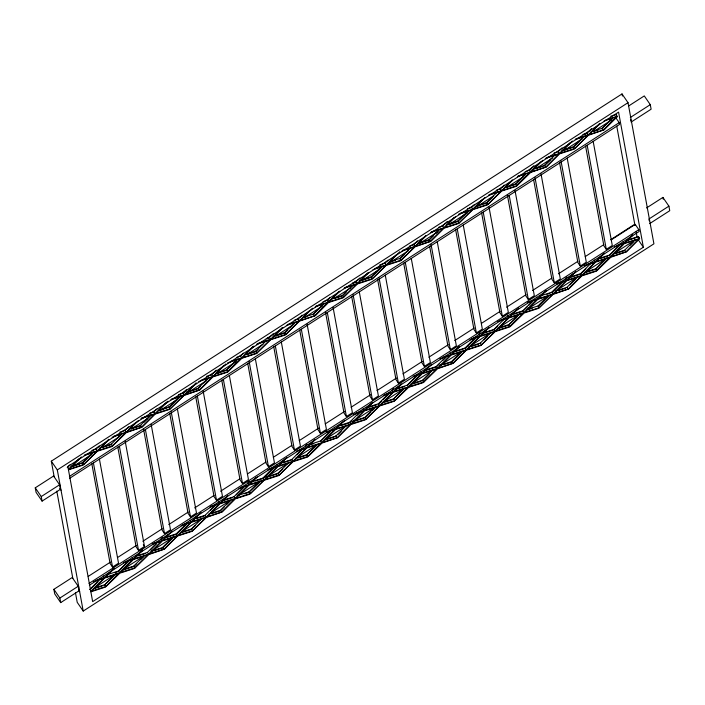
<?xml version="1.0" encoding="UTF-8"?>
<svg xmlns="http://www.w3.org/2000/svg" width="705" height="705" viewBox="0 0 705 705"><rect width="100%" height="100%" fill="white"/><g stroke="black" fill="none" stroke-linecap="round" stroke-linejoin="round"><path stroke-width="1.06" d="M67.231 467.653L70.288 464.586M68.429 469.398L79.127 458.673M81.383 456.911L69.16 469.16L83.675 464.48L96.664 451.464L84.221 455.474M71.073 466.41L82.476 462.736L93.175 452.011M91.967 450.407L96.109 449.067L99.167 446.001M92.373 453.315L81.824 463.388M84.864 454.822L97.308 450.812L108.773 439.33M108.737 439.858L98.039 450.583L112.553 445.895L125.543 432.879L112.06 437.223M99.951 447.825L111.355 444.15L122.053 433.434M119.806 432.156L124.988 430.482L128.812 426.648M118.193 437.787L121.251 434.729M113.752 436.245L126.195 432.227L136.127 422.277M138.374 420.506L126.918 431.998L141.432 427.318L154.421 414.293L140.938 418.647M128.83 429.248L140.233 425.564L150.932 414.848M149.724 413.236L153.875 411.896L156.924 408.838M144.014 422.269L150.13 416.144M141.59 417.994L155.074 413.65L166.53 402.158M168.019 401.163L155.796 413.412L170.31 408.733L183.3 395.716L170.857 399.726M158.748 410.328L169.112 406.979L180.577 395.496M178.603 394.65L182.754 393.311L186.569 389.486M179.775 396.792L169.843 406.75L159.136 410.645M183.476 393.082L185.001 391.548M171.509 399.074L183.952 395.064L196.175 382.806M196.14 383.344L184.675 394.826L199.198 390.147L212.179 377.131L198.704 381.476M186.587 392.077L197.99 388.402L207.922 378.444M206.442 376.399L211.632 374.734L216.215 370.134M198.722 388.164L200.246 386.631M204.071 382.806L207.887 378.973M201.427 380.154L212.831 376.479L223.529 365.754M225.776 363.992L213.553 376.241L228.076 371.561L241.057 358.545L227.583 362.89M215.466 373.491L226.878 369.817L237.567 359.092M236.36 357.488L240.511 356.148L243.569 353.082M236.765 360.396L226.226 370.469M230.306 361.568L241.709 357.893L253.165 346.411M253.897 346.173L242.441 357.664L256.955 352.976L269.945 339.96L256.461 344.304M245.384 354.571L255.756 351.231L266.446 340.506M266.279 338.567L269.389 337.563L273.214 333.729M258.004 349.469L255.104 351.883L247.843 354.218M258.145 343.326L270.588 339.308L282.053 327.825M282.775 327.587L271.319 339.079L285.833 334.399L298.823 321.374L286.38 325.393M273.223 336.329L284.635 332.645L294.567 322.696M294.126 320.317L298.268 318.977L302.093 315.153M287.649 330.116L283.983 333.298L275.69 335.977M289.94 327.816L294.523 323.225M288.063 324.406L299.466 320.731L309.398 310.773M312.421 308.244L300.198 320.493L314.712 315.814L327.702 302.798L315.258 306.807M303.141 317.409L313.513 314.06L324.212 303.344M323.005 301.731L327.146 300.392L330.204 297.334M323.41 304.639L312.861 314.712M329.402 298.629L327.878 300.163L329.076 301.907L343.591 297.228L356.58 284.212L344.137 288.222M315.911 306.155L328.354 302.145L339.043 291.421M329.076 301.907L339.775 291.191M332.02 298.823L342.392 295.483L352.324 285.525M352.914 282.811L356.025 281.815L359.85 277.981M343.115 295.245L346.173 292.178M349.997 288.354L352.288 286.054M344.789 287.57L357.232 283.56L367.922 272.835M368.653 272.606L357.955 283.322L372.469 278.642L385.459 265.626L373.015 269.636M359.867 280.572L371.271 276.898L381.969 266.173M379.722 264.895L384.912 263.229L387.962 260.163M381.167 267.468L370.627 277.55M374.699 268.649L386.111 264.974L396.043 255.016M399.823 251.72L386.833 264.745L401.356 260.057L414.337 247.041L401.894 251.05M389.786 261.652L400.149 258.312L410.848 247.587M409.64 245.983L413.791 244.644L417.607 240.81M401.638 257.316L404.696 254.249M402.546 250.407L414.989 246.389L425.688 235.673M425.644 236.201L415.712 246.16L430.235 241.48L443.216 228.455L430.773 232.474M417.624 243.41L429.028 239.726L438.959 229.777M438.519 227.398L442.669 226.058L447.252 221.467M429.759 239.497L433.575 235.664M435.866 233.364L438.924 230.306M431.425 231.822L443.868 227.812L453.8 217.854M455.289 216.849L444.591 227.574L459.114 222.895L472.094 209.879L458.62 214.223M89.614 589.618L100.313 578.893M90.346 589.38L97.986 581.722M446.503 224.825L457.915 221.141L468.605 210.425M467.397 208.812L471.548 207.473L474.606 204.415M467.803 211.72L457.263 221.793M90.813 591.363L103.802 578.347L93.642 581.625M96.162 580.365L104.455 577.695L112.853 569.27M114.351 568.274L105.177 577.457L119.7 572.777L132.681 559.761L123.349 562.766M460.303 213.236L472.747 209.226L482.678 199.268M484.934 197.506L473.478 208.988L487.992 204.309L500.982 191.293L488.539 195.303M94.488 588.04L104.86 584.701L115.558 573.976M107.089 574.707L118.493 571.032L128.425 561.074M115.514 574.513L104.208 585.353M119.224 570.794L128.389 561.603M476.421 205.904L486.794 202.564L497.483 191.839M496.276 190.227L500.427 188.887L504.251 185.062M492.099 197.735L486.142 203.207L476.809 206.221M106.058 586.445L119.048 573.429L104.534 578.109L91.544 591.125L106.058 586.445L104.86 584.701M125.041 561.788L133.333 559.109L142.498 549.918M142.463 550.455L134.056 558.88L148.579 554.192L161.56 541.176L152.227 544.189M489.182 194.65L501.625 190.641L512.323 179.916M512.288 180.454L502.357 190.403L516.871 185.723L529.86 172.707L517.417 176.717M122.335 569.79L133.738 566.115L143.67 556.157M135.968 556.122L147.38 552.447L158.07 541.722M162.538 537.245L161.013 538.779L162.212 540.524L168.328 534.399M134.47 565.877L136.761 563.586M140.577 559.752L143.635 556.694M150.394 549.918L156.51 543.793M504.269 187.653L515.672 183.979L525.604 174.02M525.163 171.641L529.305 170.31L533.888 165.71M516.395 183.741L525.569 174.549M530.037 170.072L531.561 168.539M134.937 567.86L147.927 554.844L133.412 559.523L120.423 572.548L134.937 567.86L133.738 566.115M172.108 531.103L162.943 540.294L177.457 535.615L190.447 522.59L181.114 525.604M518.06 176.065L530.504 172.055L540.435 162.097M542.691 160.335L531.235 171.826L545.749 167.138L558.739 154.122L545.256 158.466M151.214 551.213L162.617 547.529L173.315 536.813M164.847 537.536L176.259 533.861L187.715 522.379M172.513 538.109L161.974 548.182M176.981 533.632L186.146 524.441M533.147 169.068L544.551 165.393L555.249 154.668M554.042 153.064L558.184 151.725L562.008 147.891M550.623 159.797L543.899 166.045M163.816 549.283L176.805 536.258L162.291 540.947L149.301 553.963L163.816 549.283L162.617 547.529M182.798 524.617L191.09 521.938L197.964 515.047M200.987 512.517L191.822 521.709L206.336 517.029L219.325 504.013L209.993 507.018M546.948 157.488L559.391 153.47L570.081 142.754M572.337 140.982L560.114 153.241L574.628 148.561L587.617 135.536L575.174 139.555M181.132 532.293L191.496 528.944L202.194 518.228M193.725 518.959L205.137 515.276L215.827 504.56M195.285 525.648L190.852 529.596L181.52 532.61M210.442 510.446L215.025 505.855M562.026 150.482L573.429 146.807L584.128 136.091M582.92 134.479L587.071 133.139L591.654 128.548M579.501 141.212L572.777 147.46L563.445 150.465M192.703 530.698L205.684 517.682L191.17 522.361L178.18 535.377L192.703 530.698L191.496 528.944M210.636 506.366L219.969 503.361L227.609 495.703M227.574 496.232L220.7 503.123L235.214 498.444L248.204 485.428L238.872 488.433M575.826 138.903L588.27 134.884L599.726 123.401M599.691 123.93L588.992 134.655L603.506 129.976L616.496 116.959L604.053 120.969M208.971 514.042L220.383 510.367L230.315 500.409M222.613 500.374L234.016 496.699L244.714 485.974M249.182 481.497L247.649 483.022L248.856 484.776L255.73 477.884M221.106 510.129L224.164 507.062M226.455 504.771L230.271 500.938M236.272 494.928L243.912 487.27M590.905 131.905L602.308 128.222L613.006 117.506M612.204 118.801L601.665 128.874M221.582 512.112L234.562 499.096L220.048 503.775L207.059 516.791L221.582 512.112L220.383 510.367M257.219 476.88L249.579 484.538L264.093 479.858L277.083 466.842L267.75 469.847M610.759 116.228L615.95 114.554L617.227 116.722L604.238 129.738L588.34 135.307L573.985 149.204L559.462 153.893L546.481 166.909L530.583 172.469L516.219 186.376L501.704 191.055L487.34 204.961L472.826 209.641L458.462 223.547L443.947 228.226L430.958 241.242L415.069 246.812L400.704 260.709L386.181 265.388L371.826 279.295L357.303 283.974L342.947 297.88L328.424 302.56L315.435 315.576L299.546 321.145L285.181 335.042L270.667 339.731L256.303 353.628L241.789 358.307L227.424 372.214L212.91 376.893L199.92 389.909L184.031 395.479L169.667 409.385L155.144 414.064L142.163 427.08L126.266 432.65L111.91 446.547L97.387 451.226L83.023 465.133L68.508 469.812M237.849 495.456L249.262 491.782L259.951 481.057M252.522 481.453L262.894 478.113L273.593 467.389M259.149 482.352L248.609 492.434M263.617 477.875L273.549 467.926M250.46 493.526L263.45 480.51L248.927 485.19L235.937 498.206L250.46 493.526L249.262 491.782M269.433 468.869L277.735 466.19L285.375 458.532M286.864 457.536L278.457 465.952L292.972 461.273L305.961 448.257L296.629 451.271M265.697 477.206L278.14 473.196L288.83 462.471M280.37 463.203L291.773 459.528L301.705 449.57M306.939 444.326L305.415 445.86L306.613 447.605L314.254 439.946M282.687 469.133L277.488 473.848L268.156 476.853M297.087 454.699L301.669 450.107M279.339 474.941L292.328 461.925L277.805 466.604L264.824 479.629L279.339 474.941L278.14 473.196M314.976 439.717L307.336 447.375L321.859 442.696L334.84 429.671L326.547 432.35M295.615 458.294L307.019 454.61L316.95 444.661M310.288 444.291L320.652 440.942L331.35 430.226M316.915 445.19L306.367 455.263M321.383 440.713L330.548 431.522M308.217 456.364L321.207 443.339L306.684 448.027L293.703 461.044L308.217 456.364L307.019 454.61M326.159 432.033L335.492 429.019L342.366 422.128M344.622 420.365L336.214 428.79L350.738 424.11L363.718 411.086L353.355 414.434M325.525 439.374L335.897 436.025L346.596 425.309M339.167 425.705L349.53 422.357L359.462 412.407M338.153 434.262L341.211 431.196M350.262 422.128L351.786 420.594M357.135 415.236L359.427 412.936M337.096 437.779L350.085 424.762L335.571 429.442L322.582 442.458L337.096 437.779L335.897 436.025M356.078 413.112L364.37 410.442L372.011 402.784M372.733 402.546L365.093 410.204L379.616 405.525L392.597 392.509L383.264 395.514M352.333 421.458L364.776 417.448L374.707 407.49M367.005 407.455L378.418 403.771L389.107 393.055M393.575 388.578L392.05 390.103L393.249 391.857L400.889 384.199M365.507 417.21L370.848 411.852M372.381 410.319L374.672 408.019M379.14 403.542L381.431 401.242M382.956 399.709L388.305 394.351M365.974 419.193L378.964 406.177L364.45 410.856L351.46 423.872L365.974 419.193L364.776 417.448M401.612 383.961L393.98 391.619L408.495 386.939L421.484 373.923L413.183 376.593M382.251 402.537L393.654 398.863L404.353 388.138M396.924 388.534L407.296 385.194L417.986 374.47M403.551 389.433L393.011 399.515M408.019 384.956L417.95 374.998M394.853 400.607L407.842 387.591L393.328 392.271L380.339 405.287L394.853 400.607L393.654 398.863M413.835 375.95L422.128 373.271L429.01 366.38M431.257 364.617L422.859 373.033L437.373 368.354L450.363 355.338L439.99 358.678M411.13 383.952L422.533 380.277L433.231 369.552M424.771 370.284L436.175 366.609L446.106 356.651M424.031 379.272L429.371 373.914M436.897 366.371L439.189 364.08M443.013 360.246L446.071 357.188M423.74 382.022L436.721 369.006L422.207 373.685L409.217 386.71L423.74 382.022L422.533 380.277M442.714 357.364L451.006 354.685L459.413 346.261M459.378 346.798L451.738 354.456L466.252 349.768L479.241 336.752L469.909 339.766M440.008 365.366L451.42 361.691L461.352 351.742M453.65 351.698L465.053 348.023L475.752 337.307M480.22 332.822L478.686 334.355L479.893 336.1L486.767 329.209M452.143 361.462L461.308 352.271M465.776 347.794L474.95 338.603M452.619 363.445L465.6 350.42L451.085 355.108L438.096 368.125L452.619 363.445L451.42 361.691M489.023 327.446L480.616 335.871L495.13 331.191L508.12 318.166L497.748 321.515M468.887 346.789L480.299 343.106L490.988 332.39M483.56 332.786L493.932 329.438L504.63 318.722M484.079 339.81L487.137 336.752M494.654 329.209L497.712 326.142M481.497 344.86L494.487 331.844L479.964 336.523L466.983 349.539L481.497 344.86L480.299 343.106M500.471 320.193L508.772 317.523L516.413 309.865M518.66 308.094L509.495 317.285L524.009 312.606L536.999 299.59L527.666 302.595M497.765 328.204L509.177 324.529L519.867 313.804M511.407 314.536L522.81 310.852L532.742 300.903M516.774 317.4L508.525 325.172L499.193 328.186M523.542 310.623L527.358 306.79M528.882 305.265L532.707 301.432M510.376 326.274L523.366 313.258L508.843 317.937L495.862 330.953L510.376 326.274L509.177 324.529M527.278 302.278L537.651 298.938L546.049 290.513M546.014 291.042L538.373 298.7L552.896 294.02L565.877 281.004L556.545 284.009M526.653 309.618L538.056 305.944L547.988 295.985M540.286 295.95L551.689 292.275L562.387 281.551M566.855 277.074L565.331 278.607L566.529 280.352L573.403 273.461M538.779 305.706L547.952 296.514M552.42 292.037L561.585 282.846M539.254 307.688L552.244 294.672L537.73 299.352L524.74 312.368L539.254 307.688L538.056 305.944M575.659 271.698L567.252 280.114L581.775 275.435L594.756 262.419L584.392 265.759M555.531 291.033L566.935 287.358L577.633 276.633M568.124 277.7L580.576 273.69L591.266 262.965M569.957 284.829L575.298 279.462M581.299 273.452L585.881 268.861M568.133 289.103L581.123 276.087L566.609 280.766L553.619 293.782L568.133 289.103L566.935 287.358M587.115 264.445L595.408 261.767L603.048 254.108M604.538 253.113L596.13 261.537L610.653 256.849L623.643 243.833L614.311 246.847M584.41 272.447L595.813 268.772L606.511 258.056M598.043 258.779L609.455 255.104L619.387 245.146M596.545 268.543L605.71 259.352M610.178 254.866L619.342 245.684M597.012 270.526L610.001 257.501L595.487 262.181L582.497 275.206L597.012 270.526L595.813 268.772M617.034 245.525L624.286 243.181L632.693 234.765M632.658 235.294L625.018 242.952L639.611 238.687L626.622 251.703L610.724 257.272L596.368 271.169L581.845 275.858L568.865 288.874L552.967 294.434L538.602 308.341L524.088 313.02L509.724 326.926L495.21 331.606L480.845 345.512L466.331 350.191L453.341 363.207L437.452 368.777L423.088 382.674L408.574 387.353L394.21 401.26L379.687 405.939L365.331 419.845L350.808 424.525L337.827 437.541L321.929 443.11L307.565 457.007L293.051 461.696L278.687 475.593L264.172 480.272L249.808 494.179L235.294 498.858L222.304 511.874L206.415 517.444L192.051 531.35L177.537 536.029L164.547 549.045L148.649 554.615L134.294 568.512L119.771 573.191L105.415 587.098L90.892 591.777M613.288 253.87L624.692 250.187L635.39 239.471M630.006 245.358L633.821 241.533M625.899 251.941L638.88 238.916L624.366 243.604L611.376 256.62L625.899 251.941L624.692 250.187M54.197 476.897L51.306 461.176L622.013 93.932L628.014 102.674L653.923 243.824L83.216 611.068L77.215 602.326L75.435 592.632M83.216 611.068L57.308 469.918L628.014 102.674M42.088 501.114L41.251 496.567L59.59 484.767L60.427 489.305L42.088 501.114L36.087 492.372L35.25 487.825L53.589 476.025L60.189 485.639M628.842 105.856L644.282 95.915L650.283 104.657L651.12 109.204L631.134 122.062M73.197 466.419L91.712 454.505M102.815 447.358L117.629 437.823M124.106 433.654L125.957 432.465M131.509 428.896L147.248 418.77M153.725 414.602L155.576 413.403M161.128 409.834L176.867 399.709M183.344 395.54L185.195 394.351M187.971 392.562L206.486 380.647M217.589 373.5L236.105 361.586M247.208 354.439L262.939 344.313M268.499 340.744L270.35 339.554M275.902 335.977L292.557 325.261M298.118 321.683L299.969 320.493M305.521 316.924L322.176 306.199M334.214 298.453L349.944 288.327M356.43 284.159L358.281 282.969M362.908 279.991L379.563 269.275M390.676 262.128L408.257 250.804M420.295 243.066L437.875 231.751M448.988 224.604L467.494 212.69M477.682 206.133L493.412 196.016M499.889 191.839L501.74 190.65M507.292 187.081L523.031 176.955M529.508 172.787L531.359 171.588M536.91 168.019L552.649 157.894M563.753 150.747L582.268 138.832M593.372 131.685L611.887 119.779M139.581 426.217L140.965 425.335M399.506 258.964L400.881 258.074M69.398 476.43L619.193 122.635L615.588 117.391M69.725 478.246L619.519 124.459L619.193 122.635M630.296 117.515L650.283 104.657M60.709 602.608L59.872 598.06L78.22 586.26L79.057 590.799L60.709 602.608L54.708 593.866L53.88 589.318L72.218 577.518L78.819 587.133M646.564 207.931L662.912 197.409L668.913 206.151L669.75 210.698L649.763 223.555M610.759 239.674L633.672 224.921M88.213 576.408L110.429 562.114M117.832 557.347L136.338 545.441M142.824 541.273L162.256 528.759M168.742 524.59L188.173 512.086M194.65 507.917L214.091 495.412M220.568 491.235L240.008 478.73M247.411 473.963L265.926 462.057M273.329 457.289L291.844 445.375M299.246 440.616L318.678 428.102M325.164 423.934L344.595 411.429M351.081 407.261L370.513 394.747M376.99 390.579L396.43 378.074M402.907 373.906L422.348 361.401M428.825 357.232L448.265 344.719M454.743 340.55L474.183 328.045M481.586 323.278L500.092 311.363M506.578 307.195L526.009 294.69M532.486 290.522L551.927 278.017M558.404 273.84L577.844 261.335M585.247 256.567L603.762 244.661M611.164 239.894L635.231 224.41L638.827 229.654L639.162 231.469L89.368 585.256M668.913 206.151L648.926 219.017L649.261 220.832M91.809 463.74L110.13 563.568L112.527 567.067L118.528 563.207L99.414 459.078M117.788 447.014L136.118 546.842L138.515 550.341L144.507 546.481L125.208 441.286M143.582 429.222L162.106 530.125L164.503 533.623L170.495 529.763L151.187 424.56M169.764 413.571L188.085 513.399L190.491 516.897L196.483 513.037L177.378 408.918M195.752 396.844L214.073 496.681L216.479 500.171L222.472 496.311L203.163 391.116M221.74 380.127L240.061 479.955L242.467 483.454L248.46 479.594L229.354 375.465M247.728 363.401L266.049 463.229L268.455 466.728L274.448 462.868L255.342 358.748M273.716 346.675L292.037 446.512L294.434 450.01L300.436 446.15L281.321 342.022M299.704 329.958L318.025 429.786L320.423 433.284L326.424 429.424L307.116 324.23M325.49 312.156L344.014 413.068L346.411 416.558L352.412 412.698L333.104 307.503M351.68 296.514L370.002 396.342L372.399 399.841L378.4 395.981L359.286 291.852M377.668 279.788L395.99 379.616L398.387 383.115L404.388 379.255L385.274 275.135M403.657 263.062L421.978 362.899L424.375 366.397L430.376 362.537L411.262 258.409M429.645 246.345L447.966 346.173L450.363 349.671L456.364 345.811L437.25 241.683M455.624 229.618L473.954 329.455L476.351 332.945L482.343 329.085L463.238 224.965M481.612 212.901L499.942 312.729L502.339 316.228L508.331 312.368L489.023 207.164M507.406 195.1L525.921 296.003L528.327 299.502L534.32 295.642L515.011 190.447M533.588 179.449L551.909 279.286L554.315 282.784L560.308 278.924L540.999 173.721M559.576 162.732L577.897 262.56L580.303 266.058L586.296 262.198L567.19 158.07M585.564 146.006L603.885 245.833L606.291 249.332L612.284 245.472L593.169 141.352M89.033 583.44L638.827 229.654M94.981 587.503L115.347 574.408M122.749 569.64L143.115 556.536M152.368 550.579L172.734 537.474M181.987 531.517L200.502 519.611M210.68 513.055L230.121 500.55M239.374 494.593L258.805 482.088M267.142 476.721L287.499 463.626M296.761 457.668L317.118 444.564M326.38 438.607L344.886 426.692M354.148 420.735L374.505 407.64M383.758 401.683L403.198 389.169M412.451 383.22L431.892 370.707M442.07 364.159L461.511 351.654M470.764 345.697L489.279 333.782M498.532 327.825L518.898 314.721M528.151 308.764L548.516 295.659M556.844 290.301L576.285 277.796M585.538 271.839L605.895 258.735M615.157 252.778L634.588 240.273M335.245 436.677L336.62 435.796M421.89 380.929L423.264 380.039M643.365 247.226L92.655 601.612L67.856 466.516L618.576 112.13L643.365 247.226L637.972 239.356M605.736 119.982L617.148 116.307M584.348 134.461L586.419 133.791M593.363 131.553L598.554 129.879M535.606 168.715L542.868 166.38M506.728 187.301L515.02 184.631M448.97 224.472L456.223 222.128M418.012 243.719L428.384 240.379M390.173 261.969L395.355 260.304M353.302 283.128L355.382 282.458M362.326 280.22L369.587 277.885M334.487 298.471L341.74 296.126M303.529 317.726L306.64 316.721M266.666 338.885L268.737 338.215M627.961 239.867L638.333 236.519L639.532 238.272M628.349 240.185L636.641 237.506M217.933 373.139L225.186 370.804M600.51 258.427L607.763 256.091M615.747 253.518L624.048 250.839M186.975 392.394L197.347 389.045M570.592 277.347L579.924 274.342M585.837 272.43L595.17 269.425M557.197 283.357L566.529 280.352M546.895 294.258L550.006 293.254M557.99 290.68L565.251 288.345M131.289 428.896L138.55 426.551M513.866 314.183L522.167 311.504M529.111 309.266L532.222 308.261M102.41 447.472L110.703 444.802M483.947 333.104L493.28 330.09M72.492 466.393L79.753 464.057M471.592 338.779L479.893 336.1M456.109 351.346L463.37 349.01M471.354 346.437L478.607 344.093M425.15 370.601L435.523 367.261M443.507 364.688L450.768 362.344M397.312 388.852L404.573 386.507M412.557 383.934L420.85 381.264M384.956 394.527L393.249 391.857M369.473 407.102L376.726 404.758M384.71 402.185L391.971 399.85M341.625 425.353L348.887 423.009M354.791 421.105L364.132 418.091M310.676 444.599L313.787 443.604M325.913 439.691L334.214 437.012M299.352 449.949L306.613 447.605M282.828 462.85L291.13 460.18M298.074 457.942L305.336 455.597M254.99 481.101L262.242 478.765M240.555 487.446L248.856 484.776M224.031 500.356L232.333 497.677M244.459 493.764L247.57 492.769M196.193 518.607L204.485 515.928M211.438 513.689L219.731 511.01M166.274 537.518L175.607 534.513M152.879 543.537L162.212 540.524M138.436 555.769L145.688 553.434M153.672 550.861L160.934 548.516M114.739 572.68L117.85 571.684M122.723 570.107L133.086 566.767M94.875 588.358L102.137 586.022M617.227 116.722L615.95 114.554M602.308 128.222L603.506 129.976M587.071 133.139L588.27 134.884M639.611 238.687L638.333 236.519M573.429 146.807L574.628 148.561M623.088 241.436L624.286 243.181M558.184 151.725L559.391 153.47M609.455 255.104L610.653 256.849M544.551 165.393L545.749 167.138M594.209 260.022L595.408 261.767M529.305 170.31L530.504 172.055M580.576 273.69L581.775 275.435M515.672 183.979L516.871 185.723M500.427 188.887L501.625 190.641M551.689 292.275L552.896 294.02M486.794 202.564L487.992 204.309M536.452 297.184L537.651 298.938M471.548 207.473L472.747 209.226M522.81 310.852L524.009 312.606M457.915 221.141L459.114 222.895M507.574 315.769L508.772 317.523M442.669 226.058L443.868 227.812M493.932 329.438L495.13 331.191M429.028 239.726L430.235 241.48M413.791 244.644L414.989 246.389M465.053 348.023L466.252 349.768M400.149 258.312L401.356 260.057M449.808 352.941L451.006 354.685M384.912 263.229L386.111 264.974M436.175 366.609L437.373 368.354M371.271 276.898L372.469 278.642M420.929 371.526L422.128 373.271M356.025 281.815L357.232 283.56M407.296 385.194L408.495 386.939M342.392 295.483L343.591 297.228M327.146 300.392L328.354 302.145M378.418 403.771L379.616 405.525M313.513 314.06L314.712 315.814M363.172 408.688L364.37 410.442M298.268 318.977L299.466 320.731M349.53 422.357L350.738 424.11M284.635 332.645L285.833 334.399M334.293 427.274L335.492 429.019M269.389 337.563L270.588 339.308M320.652 440.942L321.859 442.696M255.756 351.231L256.955 352.976M240.511 356.148L241.709 357.893M291.773 459.528L292.972 461.273M226.878 369.817L228.076 371.561M276.527 464.445L277.735 466.19M211.632 374.734L212.831 376.479M262.894 478.113L264.093 479.858M197.99 388.402L199.198 390.147M182.754 393.311L183.952 395.064M234.016 496.699L235.214 498.444M169.112 406.979L170.31 408.733M218.77 501.608L219.969 503.361M153.875 411.896L155.074 413.65M205.137 515.276L206.336 517.029M140.233 425.564L141.432 427.318M189.892 520.193L191.09 521.938M124.988 430.482L126.195 432.227M176.259 533.861L177.457 535.615M111.355 444.15L112.553 445.895M96.109 449.067L97.308 450.812M143.309 544.736L144.507 546.481M147.38 552.447L148.579 554.192M82.476 462.736L83.675 464.48M132.135 557.364L133.333 559.109M51.306 461.176L57.308 469.918M118.493 571.032L119.7 572.777M59.828 488.433L61.027 490.178M103.256 575.941L104.455 577.695M35.25 487.825L41.251 496.567M78.458 589.926L79.656 591.68M53.88 589.318L59.872 598.06M662.912 197.409L663.246 199.224M630.631 119.339L630.966 121.154M622.013 93.932L622.4 96.03M616.743 126.08L634.985 225.521M636.174 231.998L637.17 237.409M587.177 145.212L606.291 249.332M560.995 160.863L580.303 266.058M535.007 177.581L554.315 282.784M509.213 195.382L528.327 299.502M483.225 212.099L502.339 316.228M457.237 228.825L476.351 332.945M431.055 244.476L450.363 349.671M405.269 262.269L424.375 366.397M379.079 277.92L398.387 383.115M353.09 294.637L372.399 399.841M327.305 312.438L346.411 416.558M301.317 329.156L320.423 433.284M275.329 345.882L294.434 450.01M249.147 361.533L268.455 466.728M223.353 379.325L242.467 483.454M197.365 396.051L216.479 500.171M171.183 411.702L190.491 516.897M145.389 429.495L164.503 533.623M119.401 446.221L138.515 550.341M93.412 462.938L112.527 567.067M56.805 491.138L72.818 578.391"/></g></svg>
